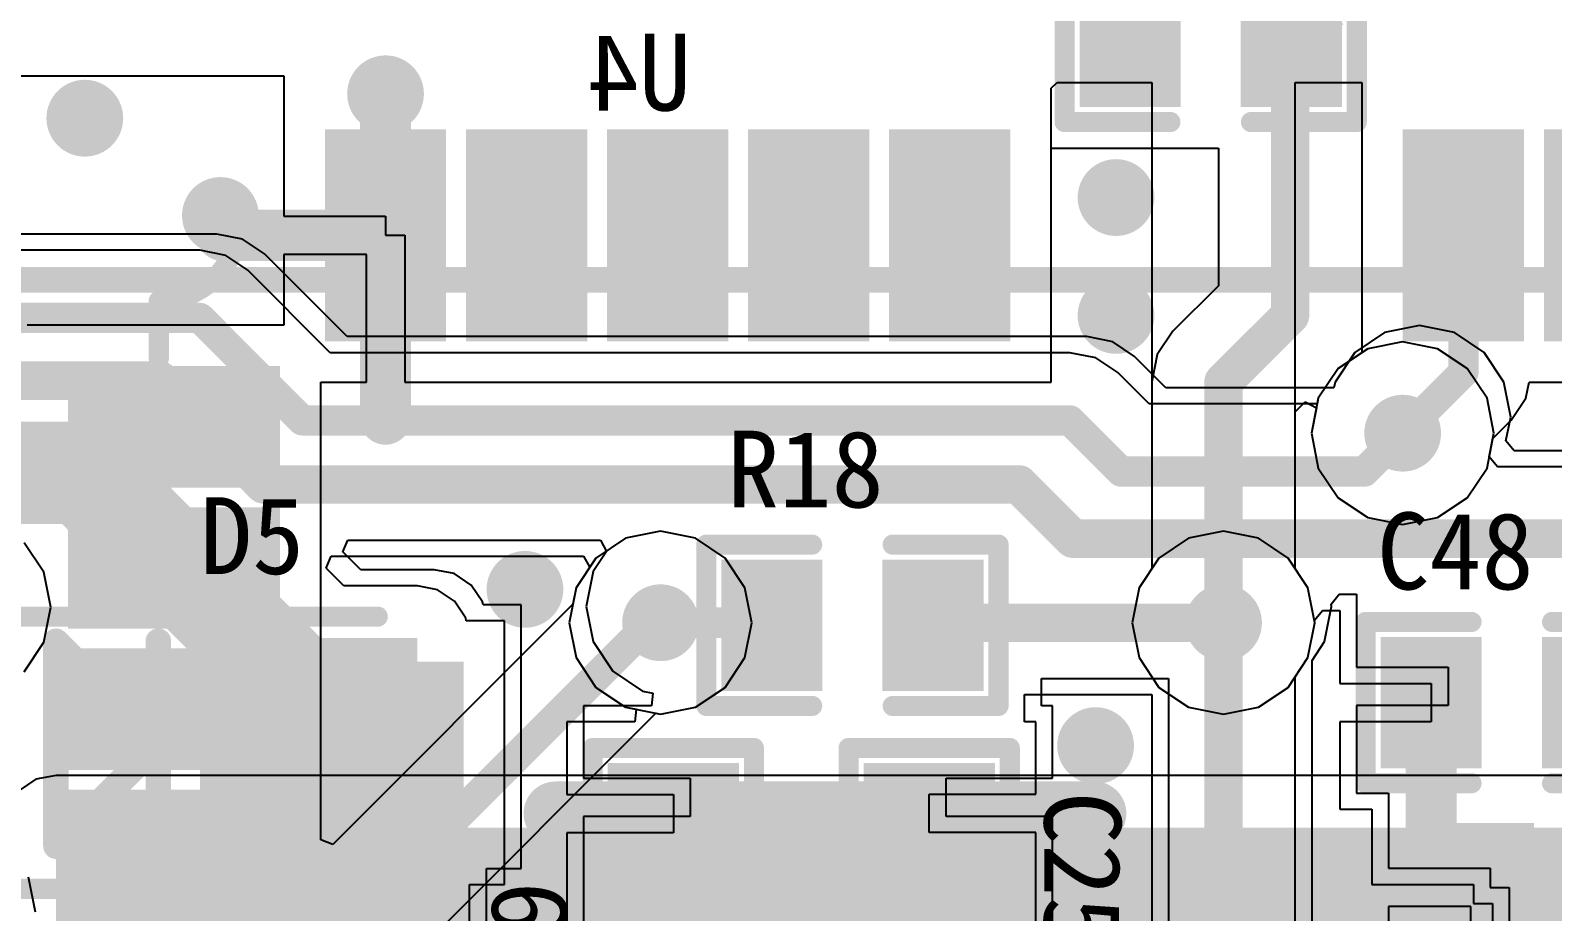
# Model space of a CAD drawing. Header units: millimetres. Extents: x 192 to 285.3, y 128.7 to 184.7.
# Drawn here: x 230.3 to 245.41, y 152.85 to 161.58 of the extents above; entities that cross this region are included whole.
import ezdxf

# ---------------------------------------------------------------- set-up
doc = ezdxf.new("R2010")
doc.units = ezdxf.units.MM
for name, color, linetype in [('BottomLayer', 5, 'Continuous'), ('BottomOverlay', 54, 'Continuous'), ('BottomPaste', 16, 'Continuous'), ('BottomSolder', 6, 'Continuous'), ('ConnectLayer', 7, 'Continuous'), ('MidLayer1', 16, 'Continuous'), ('MidLayer2', 76, 'Continuous'), ('MultiLayer', 9, 'Continuous'), ('TopLayer', 1, 'Continuous'), ('TopOverlay', 2, 'Continuous'), ('TopPaste', 8, 'Continuous'), ('TopSolder', 216, 'Continuous'), ('ViaHoleLayer', 16, 'Continuous')]:
    doc.layers.add(name, color=color, linetype=linetype)

# ---------------------------------------------------------------- blocks, each defined once
blk = doc.blocks.new('DO_214AC_17')
at = {"layer": 'TopLayer'}
for points in [[(-1.137, -0.794), (1.163, -0.794), (-1.137, 0.806), (1.163, 0.806)], [(3.263, -0.794), (5.563, -0.794), (3.263, 0.806), (5.563, 0.806)]]:
    blk.add_solid(points, dxfattribs=at)
at = {"layer": 'TopOverlay'}
for points, const_width in [([(-0.387, 1.356), (4.813, 1.356)], 0.2), ([(1.619, -0.921), (1.619, 1.111)], 0.254), ([(1.619, 1.111), (2.635, 0.095)], 0.254), ([(2.635, 0.603), (2.635, 1.111)], 0.254), ([(2.635, -0.921), (2.635, 0.603)], 0.254), ([(1.619, -0.921), (2.635, 0.095)], 0.254), ([(-0.387, -1.344), (4.813, -1.344)], 0.2)]:
    blk.add_lwpolyline(points, dxfattribs=dict(at, const_width=const_width))
for points, const_width in [([(-0.437, 1.356, 1), (-0.337, 1.356, 1)], 0.1), ([(4.763, 1.356, 1), (4.863, 1.356, 1)], 0.1), ([(1.556, 1.111, 1), (1.683, 1.111, 1)], 0.127), ([(1.556, 1.111, 1), (1.683, 1.111, 1)], 0.127), ([(2.572, 1.111, 1), (2.699, 1.111, 1)], 0.127), ([(2.572, 0.603, 1), (2.699, 0.603, 1)], 0.127), ([(2.572, 0.603, 1), (2.699, 0.603, 1)], 0.127), ([(2.572, 0.095, 1), (2.699, 0.095, 1)], 0.127), ([(2.572, 0.095, 1), (2.699, 0.095, 1)], 0.127), ([(1.556, -0.921, 1), (1.683, -0.921, 1)], 0.127), ([(1.556, -0.921, 1), (1.683, -0.921, 1)], 0.127), ([(2.572, -0.921, 1), (2.699, -0.921, 1)], 0.127), ([(-0.437, -1.344, 1), (-0.337, -1.344, 1)], 0.1), ([(4.763, -1.344, 1), (4.863, -1.344, 1)], 0.1)]:
    blk.add_lwpolyline(points, format="xyb", close=True, dxfattribs=dict(at, const_width=const_width))
at = {"layer": 'TopPaste'}
for points in [[(-1.137, -0.794), (1.163, -0.794), (-1.137, 0.806), (1.163, 0.806)], [(3.263, -0.794), (5.563, -0.794), (3.263, 0.806), (5.563, 0.806)]]:
    blk.add_solid(points, dxfattribs=at)
at = {"layer": 'TopSolder'}
for points in [[(-1.238, -0.895), (1.265, -0.895), (-1.238, 0.908), (1.265, 0.908)], [(3.162, -0.895), (5.665, -0.895), (3.162, 0.908), (5.665, 0.908)]]:
    blk.add_solid(points, dxfattribs=at)
blk = doc.blocks.new('0603_32')
at = {"layer": 'TopLayer'}
for points in [[(-1.2, -0.55), (-0.4, -0.55), (-1.2, 0.55), (-0.4, 0.55)], [(0.4, -0.55), (1.2, -0.55), (0.4, 0.55), (1.2, 0.55)]]:
    blk.add_solid(points, dxfattribs=at)
at = {"layer": 'TopOverlay', "const_width": 0.2}
for points in [[(-0.4, 0.8), (-1.45, 0.8)], [(-1.45, 0.8), (-1.45, -0.8)], [(1.45, 0.8), (0.4, 0.8)], [(1.45, 0.8), (1.45, -0.8)], [(-0.4, -0.8), (-1.45, -0.8)], [(1.45, -0.8), (0.4, -0.8)]]:
    blk.add_lwpolyline(points, dxfattribs=at)
at = {"layer": 'TopOverlay', "const_width": 0.1}
for points in [[(-1.5, 0.8, 1), (-1.4, 0.8, 1)], [(-1.5, 0.8, 1), (-1.4, 0.8, 1)], [(-0.45, 0.8, 1), (-0.35, 0.8, 1)], [(0.35, 0.8, 1), (0.45, 0.8, 1)], [(1.4, 0.8, 1), (1.5, 0.8, 1)], [(1.4, 0.8, 1), (1.5, 0.8, 1)], [(-1.5, -0.8, 1), (-1.4, -0.8, 1)], [(-1.5, -0.8, 1), (-1.4, -0.8, 1)], [(-0.45, -0.8, 1), (-0.35, -0.8, 1)], [(0.35, -0.8, 1), (0.45, -0.8, 1)], [(1.4, -0.8, 1), (1.5, -0.8, 1)], [(1.4, -0.8, 1), (1.5, -0.8, 1)]]:
    blk.add_lwpolyline(points, format="xyb", close=True, dxfattribs=at)
at = {"layer": 'TopPaste'}
for points in [[(-1.2, -0.55), (-0.4, -0.55), (-1.2, 0.55), (-0.4, 0.55)], [(0.4, -0.55), (1.2, -0.55), (0.4, 0.55), (1.2, 0.55)]]:
    blk.add_solid(points, dxfattribs=at)
at = {"layer": 'TopSolder'}
for points in [[(-1.302, -0.652), (-0.298, -0.652), (-1.302, 0.652), (-0.298, 0.652)], [(0.298, -0.652), (1.302, -0.652), (0.298, 0.652), (1.302, 0.652)]]:
    blk.add_solid(points, dxfattribs=at)
blk = doc.blocks.new('0603_52')
at = {"layer": 'TopLayer'}
for points in [[(-1.2, -0.55), (-0.4, -0.55), (-1.2, 0.55), (-0.4, 0.55)], [(0.4, -0.55), (1.2, -0.55), (0.4, 0.55), (1.2, 0.55)]]:
    blk.add_solid(points, dxfattribs=at)
at = {"layer": 'TopOverlay', "const_width": 0.2}
for points in [[(-1.45, 0.8), (-1.45, -0.8)], [(-0.4, 0.8), (-1.45, 0.8)], [(1.45, 0.8), (0.4, 0.8)], [(1.45, 0.8), (1.45, -0.8)], [(-0.4, -0.8), (-1.45, -0.8)], [(1.45, -0.8), (0.4, -0.8)]]:
    blk.add_lwpolyline(points, dxfattribs=at)
at = {"layer": 'TopOverlay', "const_width": 0.1}
for points in [[(-1.5, 0.8, 1), (-1.4, 0.8, 1)], [(-1.5, 0.8, 1), (-1.4, 0.8, 1)], [(-0.45, 0.8, 1), (-0.35, 0.8, 1)], [(0.35, 0.8, 1), (0.45, 0.8, 1)], [(1.4, 0.8, 1), (1.5, 0.8, 1)], [(1.4, 0.8, 1), (1.5, 0.8, 1)], [(-1.5, -0.8, 1), (-1.4, -0.8, 1)], [(-1.5, -0.8, 1), (-1.4, -0.8, 1)], [(-0.45, -0.8, 1), (-0.35, -0.8, 1)], [(0.35, -0.8, 1), (0.45, -0.8, 1)], [(1.4, -0.8, 1), (1.5, -0.8, 1)], [(1.4, -0.8, 1), (1.5, -0.8, 1)]]:
    blk.add_lwpolyline(points, format="xyb", close=True, dxfattribs=at)
at = {"layer": 'TopPaste'}
for points in [[(-1.2, -0.55), (-0.4, -0.55), (-1.2, 0.55), (-0.4, 0.55)], [(0.4, -0.55), (1.2, -0.55), (0.4, 0.55), (1.2, 0.55)]]:
    blk.add_solid(points, dxfattribs=at)
at = {"layer": 'TopSolder'}
for points in [[(-1.302, -0.652), (-0.298, -0.652), (-1.302, 0.652), (-0.298, 0.652)], [(0.298, -0.652), (1.302, -0.652), (0.298, 0.652), (1.302, 0.652)]]:
    blk.add_solid(points, dxfattribs=at)
blk = doc.blocks.new('SOT23_3_54')
at = {"layer": 'TopLayer'}
for points in [[(-0.5, 0.351), (0.5, 0.351), (-0.5, 1.748), (0.5, 1.748)], [(-1.45, -1.748), (-0.45, -1.748), (-1.45, -0.351), (-0.45, -0.351)], [(0.45, -1.748), (1.45, -1.748), (0.45, -0.351), (1.45, -0.351)]]:
    blk.add_solid(points, dxfattribs=at)
at = {"layer": 'TopOverlay', "const_width": 0.2}
for points in [[(-0.8, 1.5), (-1.5, 1.5)], [(-1.5, 1.5), (-1.5, -0.15)], [(1.5, 1.5), (0.8, 1.5)], [(1.5, 1.5), (1.5, -0.15)], [(0.23, -1.5), (-0.23, -1.5)]]:
    blk.add_lwpolyline(points, dxfattribs=at)
at = {"layer": 'TopOverlay', "const_width": 0.1}
for points in [[(-1.55, 1.5, 1), (-1.45, 1.5, 1)], [(-1.55, 1.5, 1), (-1.45, 1.5, 1)], [(-0.85, 1.5, 1), (-0.75, 1.5, 1)], [(0.75, 1.5, 1), (0.85, 1.5, 1)], [(1.45, 1.5, 1), (1.55, 1.5, 1)], [(1.45, 1.5, 1), (1.55, 1.5, 1)], [(-1.55, -0.15, 1), (-1.45, -0.15, 1)], [(1.45, -0.15, 1), (1.55, -0.15, 1)], [(-0.28, -1.5, 1), (-0.18, -1.5, 1)], [(0.18, -1.5, 1), (0.28, -1.5, 1)]]:
    blk.add_lwpolyline(points, format="xyb", close=True, dxfattribs=at)
at = {"layer": 'TopPaste'}
for points in [[(-0.5, 0.351), (0.5, 0.351), (-0.5, 1.748), (0.5, 1.748)], [(-1.45, -1.748), (-0.45, -1.748), (-1.45, -0.351), (-0.45, -0.351)], [(0.45, -1.748), (1.45, -1.748), (0.45, -0.351), (1.45, -0.351)]]:
    blk.add_solid(points, dxfattribs=at)
at = {"layer": 'TopSolder'}
for points in [[(-0.602, 0.25), (0.602, 0.25), (-0.602, 1.85), (0.602, 1.85)], [(-1.552, -1.85), (-0.348, -1.85), (-1.552, -0.25), (-0.348, -0.25)], [(0.348, -1.85), (1.552, -1.85), (0.348, -0.25), (1.552, -0.25)]]:
    blk.add_solid(points, dxfattribs=at)
blk = doc.blocks.new('G510_Q50_20_B_69')
at = {"layer": 'BottomLayer'}
for points in [[(-9, 2.35), (-10.9, 2.35), (-9, 1.35), (-10.9, 1.35)], [(-9, -2.75), (-10.9, -2.75), (-9, -3.75), (-10.9, -3.75)], [(-9, -4.15), (-10.9, -4.15), (-9, -5.15), (-10.9, -5.15)], [(-9, -5.55), (-10.9, -5.55), (-9, -6.55), (-10.9, -6.55)], [(-9, -6.95), (-10.9, -6.95), (-9, -7.95), (-10.9, -7.95)], [(-9, -8.35), (-10.9, -8.35), (-9, -9.35), (-10.9, -9.35)], [(-7.55, -11.9), (-7.55, -10), (-8.55, -11.9), (-8.55, -10)], [(-6.15, -11.9), (-6.15, -10), (-7.15, -11.9), (-7.15, -10)], [(-4.75, -11.9), (-4.75, -10), (-5.75, -11.9), (-5.75, -10)], [(-3.35, -11.9), (-3.35, -10), (-4.35, -11.9), (-4.35, -10)]]:
    blk.add_solid(points, dxfattribs=at)
at = {"layer": 'BottomOverlay', "const_width": 0.2}
for points in [[(-10.1, -10.287), (-10.1, -9.576)], [(-8.728, -11.1), (-9.287, -11.1)]]:
    blk.add_lwpolyline(points, dxfattribs=at)
at = {"layer": 'BottomOverlay', "const_width": 0.1}
for points in [[(-10.15, -9.576, 1), (-10.05, -9.576, 1)], [(-10.15, -10.287, 1), (-10.05, -10.287, 1)], [(-10.15, -10.3, 1), (-10.05, -10.3, 1)], [(-9.35, -11.1, 1), (-9.25, -11.1, 1)], [(-9.337, -11.1, 1), (-9.237, -11.1, 1)], [(-8.778, -11.1, 1), (-8.678, -11.1, 1)]]:
    blk.add_lwpolyline(points, format="xyb", close=True, dxfattribs=at)
at = {"layer": 'BottomOverlay', "const_width": 0.2}
blk.add_lwpolyline([(-10.1, -10.3, -0.414214), (-9.3, -11.1)], format="xyb", dxfattribs=at)
at = {"layer": 'BottomPaste'}
for points in [[(-9, 2.35), (-10.9, 2.35), (-9, 1.35), (-10.9, 1.35)], [(-9, -2.75), (-10.9, -2.75), (-9, -3.75), (-10.9, -3.75)], [(-9, -4.15), (-10.9, -4.15), (-9, -5.15), (-10.9, -5.15)], [(-9, -5.55), (-10.9, -5.55), (-9, -6.55), (-10.9, -6.55)], [(-9, -6.95), (-10.9, -6.95), (-9, -7.95), (-10.9, -7.95)], [(-9, -8.35), (-10.9, -8.35), (-9, -9.35), (-10.9, -9.35)], [(-7.55, -11.9), (-7.55, -10), (-8.55, -11.9), (-8.55, -10)], [(-6.15, -11.9), (-6.15, -10), (-7.15, -11.9), (-7.15, -10)], [(-4.75, -11.9), (-4.75, -10), (-5.75, -11.9), (-5.75, -10)], [(-3.35, -11.9), (-3.35, -10), (-4.35, -11.9), (-4.35, -10)]]:
    blk.add_solid(points, dxfattribs=at)
at = {"layer": 'BottomSolder'}
for points in [[(-8.898, 3.852), (-11.002, 3.852), (-8.898, 2.648), (-11.002, 2.648)], [(-8.898, 2.452), (-11.002, 2.452), (-8.898, 1.248), (-11.002, 1.248)], [(-8.898, -2.648), (-11.002, -2.648), (-8.898, -3.852), (-11.002, -3.852)], [(-8.898, -4.048), (-11.002, -4.048), (-8.898, -5.252), (-11.002, -5.252)], [(-8.898, -5.448), (-11.002, -5.448), (-8.898, -6.652), (-11.002, -6.652)], [(-8.898, -6.848), (-11.002, -6.848), (-8.898, -8.052), (-11.002, -8.052)], [(-8.898, -8.248), (-11.002, -8.248), (-8.898, -9.452), (-11.002, -9.452)], [(-7.448, -12.002), (-7.448, -9.898), (-8.652, -12.002), (-8.652, -9.898)], [(-6.048, -12.002), (-6.048, -9.898), (-7.252, -12.002), (-7.252, -9.898)], [(-4.648, -12.002), (-4.648, -9.898), (-5.852, -12.002), (-5.852, -9.898)], [(-3.248, -12.002), (-3.248, -9.898), (-4.452, -12.002), (-4.452, -9.898)]]:
    blk.add_solid(points, dxfattribs=at)
blk = doc.blocks.new('0603_80')
at = {"layer": 'TopLayer'}
for points in [[(-1.2, -0.55), (-0.4, -0.55), (-1.2, 0.55), (-0.4, 0.55)], [(0.4, -0.55), (1.2, -0.55), (0.4, 0.55), (1.2, 0.55)]]:
    blk.add_solid(points, dxfattribs=at)
at = {"layer": 'TopOverlay', "const_width": 0.2}
for points in [[(-1.45, 0.8), (-0.4, 0.8)], [(-1.45, 0.8), (-1.45, -0.8)], [(0.4, 0.8), (1.45, 0.8)], [(1.45, 0.8), (1.45, -0.8)], [(-1.45, -0.8), (-0.4, -0.8)], [(0.4, -0.8), (1.45, -0.8)]]:
    blk.add_lwpolyline(points, dxfattribs=at)
at = {"layer": 'TopOverlay', "const_width": 0.1}
for points in [[(-1.5, 0.8, 1), (-1.4, 0.8, 1)], [(-1.5, 0.8, 1), (-1.4, 0.8, 1)], [(-0.45, 0.8, 1), (-0.35, 0.8, 1)], [(0.35, 0.8, 1), (0.45, 0.8, 1)], [(1.4, 0.8, 1), (1.5, 0.8, 1)], [(1.4, 0.8, 1), (1.5, 0.8, 1)], [(-1.5, -0.8, 1), (-1.4, -0.8, 1)], [(-1.5, -0.8, 1), (-1.4, -0.8, 1)], [(-0.45, -0.8, 1), (-0.35, -0.8, 1)], [(0.35, -0.8, 1), (0.45, -0.8, 1)], [(1.4, -0.8, 1), (1.5, -0.8, 1)], [(1.4, -0.8, 1), (1.5, -0.8, 1)]]:
    blk.add_lwpolyline(points, format="xyb", close=True, dxfattribs=at)
at = {"layer": 'TopPaste'}
for points in [[(-1.2, -0.55), (-0.4, -0.55), (-1.2, 0.55), (-0.4, 0.55)], [(0.4, -0.55), (1.2, -0.55), (0.4, 0.55), (1.2, 0.55)]]:
    blk.add_solid(points, dxfattribs=at)
at = {"layer": 'TopSolder'}
for points in [[(-1.302, -0.652), (-0.298, -0.652), (-1.302, 0.652), (-0.298, 0.652)], [(0.298, -0.652), (1.302, -0.652), (0.298, 0.652), (1.302, 0.652)]]:
    blk.add_solid(points, dxfattribs=at)
blk = doc.blocks.new('0603_131')
at = {"layer": 'TopLayer'}
for points in [[(-1.2, -0.55), (-0.4, -0.55), (-1.2, 0.55), (-0.4, 0.55)], [(0.4, -0.55), (1.2, -0.55), (0.4, 0.55), (1.2, 0.55)]]:
    blk.add_solid(points, dxfattribs=at)
at = {"layer": 'TopOverlay', "const_width": 0.2}
for points in [[(-1.45, -0.8), (-1.45, 0.8)], [(-0.4, 0.8), (-1.45, 0.8)], [(1.45, 0.8), (0.4, 0.8)], [(1.45, -0.8), (1.45, 0.8)], [(-0.4, -0.8), (-1.45, -0.8)], [(1.45, -0.8), (0.4, -0.8)]]:
    blk.add_lwpolyline(points, dxfattribs=at)
at = {"layer": 'TopOverlay', "const_width": 0.1}
for points in [[(-1.5, 0.8, 1), (-1.4, 0.8, 1)], [(-1.5, 0.8, 1), (-1.4, 0.8, 1)], [(-0.45, 0.8, 1), (-0.35, 0.8, 1)], [(0.35, 0.8, 1), (0.45, 0.8, 1)], [(1.4, 0.8, 1), (1.5, 0.8, 1)], [(1.4, 0.8, 1), (1.5, 0.8, 1)], [(-1.5, -0.8, 1), (-1.4, -0.8, 1)], [(-1.5, -0.8, 1), (-1.4, -0.8, 1)], [(-0.45, -0.8, 1), (-0.35, -0.8, 1)], [(0.35, -0.8, 1), (0.45, -0.8, 1)], [(1.4, -0.8, 1), (1.5, -0.8, 1)], [(1.4, -0.8, 1), (1.5, -0.8, 1)]]:
    blk.add_lwpolyline(points, format="xyb", close=True, dxfattribs=at)
at = {"layer": 'TopPaste'}
for points in [[(-1.2, -0.55), (-0.4, -0.55), (-1.2, 0.55), (-0.4, 0.55)], [(0.4, -0.55), (1.2, -0.55), (0.4, 0.55), (1.2, 0.55)]]:
    blk.add_solid(points, dxfattribs=at)
at = {"layer": 'TopSolder'}
for points in [[(-1.302, -0.652), (-0.298, -0.652), (-1.302, 0.652), (-0.298, 0.652)], [(0.298, -0.652), (1.302, -0.652), (0.298, 0.652), (1.302, 0.652)]]:
    blk.add_solid(points, dxfattribs=at)
blk = doc.blocks.new('0603_B_141')
at = {"layer": 'BottomLayer'}
for points in [[(-1.2, -0.55), (-0.4, -0.55), (-1.2, 0.55), (-0.4, 0.55)], [(0.4, -0.55), (1.2, -0.55), (0.4, 0.55), (1.2, 0.55)]]:
    blk.add_solid(points, dxfattribs=at)
at = {"layer": 'BottomOverlay', "const_width": 0.2}
for points in [[(-0.4, 0.8), (-1.45, 0.8)], [(-1.45, 0.8), (-1.45, -0.8)], [(1.45, 0.8), (0.4, 0.8)], [(1.45, 0.8), (1.45, -0.8)], [(-0.4, -0.8), (-1.45, -0.8)], [(1.45, -0.8), (0.4, -0.8)]]:
    blk.add_lwpolyline(points, dxfattribs=at)
at = {"layer": 'BottomOverlay', "const_width": 0.1}
for points in [[(-1.5, 0.8, 1), (-1.4, 0.8, 1)], [(-1.5, 0.8, 1), (-1.4, 0.8, 1)], [(-0.45, 0.8, 1), (-0.35, 0.8, 1)], [(0.35, 0.8, 1), (0.45, 0.8, 1)], [(1.4, 0.8, 1), (1.5, 0.8, 1)], [(1.4, 0.8, 1), (1.5, 0.8, 1)], [(-1.5, -0.8, 1), (-1.4, -0.8, 1)], [(-1.5, -0.8, 1), (-1.4, -0.8, 1)], [(-0.45, -0.8, 1), (-0.35, -0.8, 1)], [(0.35, -0.8, 1), (0.45, -0.8, 1)], [(1.4, -0.8, 1), (1.5, -0.8, 1)], [(1.4, -0.8, 1), (1.5, -0.8, 1)]]:
    blk.add_lwpolyline(points, format="xyb", close=True, dxfattribs=at)
at = {"layer": 'BottomPaste'}
for points in [[(-1.2, -0.55), (-0.4, -0.55), (-1.2, 0.55), (-0.4, 0.55)], [(0.4, -0.55), (1.2, -0.55), (0.4, 0.55), (1.2, 0.55)]]:
    blk.add_solid(points, dxfattribs=at)
at = {"layer": 'BottomSolder'}
for points in [[(-1.302, -0.652), (-0.298, -0.652), (-1.302, 0.652), (-0.298, 0.652)], [(0.298, -0.652), (1.302, -0.652), (0.298, 0.652), (1.302, 0.652)]]:
    blk.add_solid(points, dxfattribs=at)
blk = doc.blocks.new('GPS_ANT_25_25_166')
at = {"layer": 'TopOverlay', "const_width": 0.254}
blk.add_lwpolyline([(12.5, -15.5), (12.5, 9.5)], dxfattribs=at)

msp = doc.modelspace()

# ---------------------------------------------------------------- linework, layer by layer
at = {"layer": 'BottomLayer'}
for p, q in [((226.139, 161.134), (232.815, 161.134)), ((232.815, 161.134), (232.815, 161.011)), ((232.815, 161.011), (232.815, 161.011)), ((232.815, 161.011), (232.815, 159.743)), ((240.431, 158.095), (240.431, 160.418)), ((240.431, 160.418), (242.09, 160.418)), ((242.09, 160.418), (242.09, 159.053)), ((232.815, 159.743), (233.824, 159.743)), ((233.824, 159.743), (233.824, 159.553)), ((233.824, 159.553), (234.014, 159.553)), ((234.014, 159.553), (234.014, 158.095)), ((233.633, 159.362), (232.815, 159.362)), ((232.815, 159.362), (232.815, 158.661)), ((233.633, 158.095), (233.633, 159.362)), ((242.09, 159.053), (241.638, 158.602)), ((232.815, 158.661), (230.265, 158.661)), ((241.638, 158.602), (241.483, 158.371)), ((241.483, 158.371), (241.429, 158.098)), ((233.181, 156.645), (233.181, 158.095)), ((233.181, 158.095), (233.633, 158.095)), ((234.014, 158.095), (240.431, 158.095)), ((241.429, 158.098), (241.429, 156.245)), ((245.143, 157.937), (245.175, 158.095)), ((245.175, 158.095), (251.333, 158.095)), ((242.854, 157.803), (242.951, 157.9)), ((242.951, 157.9), (243.063, 157.84)), ((244.998, 157.72), (245.143, 157.937)), ((242.854, 156.245), (242.854, 157.803)), ((243.063, 157.84), (243.013, 157.59)), ((243.013, 157.59), (243.082, 157.243)), ((244.815, 157.537), (244.998, 157.72)), ((244.757, 157.243), (244.815, 157.537)), ((243.082, 157.243), (243.278, 156.949)), ((244.56, 156.949), (244.757, 157.243)), ((243.278, 156.949), (243.573, 156.753)), ((244.266, 156.753), (244.56, 156.949)), ((243.573, 156.753), (243.919, 156.684)), ((243.919, 156.684), (244.266, 156.753)), ((233.181, 155.245), (233.181, 156.645)), ((236.207, 156.548), (235.912, 156.351)), ((236.553, 156.617), (236.207, 156.548)), ((236.9, 156.548), (236.553, 156.617)), ((237.194, 156.351), (236.9, 156.548)), ((235.912, 156.351), (235.716, 156.057)), ((237.391, 156.057), (237.194, 156.351)), ((241.429, 156.245), (241.304, 156.057)), ((242.979, 156.057), (242.854, 156.245)), ((235.716, 156.057), (235.684, 155.894)), ((237.46, 155.71), (237.391, 156.057)), ((241.304, 156.057), (241.235, 155.71)), ((243.048, 155.71), (242.979, 156.057)), ((235.684, 155.894), (233.299, 153.51)), ((237.391, 155.364), (237.46, 155.71)), ((241.235, 155.71), (241.304, 155.364)), ((242.979, 155.364), (243.048, 155.71)), ((237.194, 155.069), (237.391, 155.364)), ((241.304, 155.364), (241.5, 155.069)), ((242.782, 155.069), (242.979, 155.364)), ((233.181, 153.845), (233.181, 155.245)), ((236.9, 154.873), (237.194, 155.069)), ((241.5, 155.069), (241.795, 154.873)), ((242.488, 154.873), (242.782, 155.069)), ((236.553, 154.804), (236.9, 154.873)), ((241.795, 154.873), (242.141, 154.804)), ((242.141, 154.804), (242.488, 154.873)), ((233.271, 151.577), (236.507, 154.813)), ((236.507, 154.813), (236.553, 154.804)), ((233.181, 153.558), (233.181, 153.845)), ((233.299, 153.51), (233.181, 153.558))]:
    msp.add_line(p, q, dxfattribs=at)
for points, const_width in [([(242.802, 161.387), (243.195, 161.781)], 0.381), ([(242.802, 158.758), (242.802, 161.387)], 0.381), ([(233.823, 159.553), (233.823, 160.956)], 0.508), ([(232.203, 159.553), (233.823, 159.553)], 0.508), ([(233.823, 157.73), (233.823, 159.553)], 0.508), ([(244.523, 158.194), (244.523, 159.553)], 0.3), ([(242.141, 158.098), (242.802, 158.758)], 0.381), ([(243.919, 157.59), (244.523, 158.194)], 0.3), ([(242.141, 155.812), (242.141, 158.098)], 0.381), ([(232.794, 152.053), (236.452, 155.71)], 0.305), ([(236.452, 155.71), (236.553, 155.71)], 0.305)]:
    msp.add_lwpolyline(points, dxfattribs=dict(at, const_width=const_width))
for points, const_width in [([(242.707, 161.387, 1), (242.897, 161.387, 1)], 0.191), ([(242.707, 161.387, 1), (242.897, 161.387, 1)], 0.191), ([(233.633, 160.956, 1), (234.014, 160.956, 1)], 0.381), ([(233.696, 160.956, 1), (233.95, 160.956, 1)], 0.254), ([(230.648, 160.714, 1), (231.029, 160.714, 1)], 0.381), ([(240.884, 159.927, 1), (241.265, 159.927, 1)], 0.381), ([(231.994, 159.749, 1), (232.375, 159.749, 1)], 0.381), ([(232.076, 159.553, 1), (232.33, 159.553, 1)], 0.254), ([(233.696, 159.553, 1), (233.95, 159.553, 1)], 0.254), ([(233.696, 159.553, 1), (233.95, 159.553, 1)], 0.254), ([(233.696, 159.553, 1), (233.95, 159.553, 1)], 0.254), ([(244.448, 159.553, 1), (244.598, 159.553, 1)], 0.15), ([(240.884, 158.758, 1), (241.265, 158.758, 1)], 0.381), ([(242.707, 158.758, 1), (242.897, 158.758, 1)], 0.191), ([(242.707, 158.758, 1), (242.897, 158.758, 1)], 0.191), ([(244.448, 158.194, 1), (244.598, 158.194, 1)], 0.15), ([(244.448, 158.194, 1), (244.598, 158.194, 1)], 0.15), ([(242.046, 158.098, 1), (242.237, 158.098, 1)], 0.191), ([(242.046, 158.098, 1), (242.237, 158.098, 1)], 0.191), ([(233.696, 157.73, 1), (233.95, 157.73, 1)], 0.254), ([(243.729, 157.59, 1), (244.11, 157.59, 1)], 0.381), ([(243.844, 157.59, 1), (243.994, 157.59, 1)], 0.15), ([(235.017, 156.041, 1), (235.398, 156.041, 1)], 0.381), ([(236.363, 155.71, 1), (236.744, 155.71, 1)], 0.381), ([(241.951, 155.71, 1), (242.332, 155.71, 1)], 0.381), ([(242.046, 155.812, 1), (242.237, 155.812, 1)], 0.191), ([(236.376, 155.71, 1), (236.528, 155.71, 1)], 0.152), ([(236.376, 155.71, 1), (236.528, 155.71, 1)], 0.152), ([(236.477, 155.71, 1), (236.63, 155.71, 1)], 0.152), ([(240.681, 154.491, 1), (241.062, 154.491, 1)], 0.381)]:
    msp.add_lwpolyline(points, format="xyb", close=True, dxfattribs=dict(at, const_width=const_width))
at = {"layer": 'ConnectLayer'}
for p, q in [((228.502, 161.134), (232.815, 161.134)), ((232.815, 161.134), (232.815, 161.011)), ((240.431, 161.011), (240.489, 161.069)), ((240.489, 161.069), (241.429, 161.069)), ((241.429, 161.069), (241.429, 156.245)), ((242.854, 156.245), (242.854, 161.069)), ((242.854, 161.069), (243.515, 161.069)), ((243.515, 161.069), (243.515, 161.011)), ((232.815, 161.011), (232.815, 161.011)), ((232.815, 161.011), (232.815, 159.743)), ((240.431, 158.095), (240.431, 161.011)), ((240.431, 161.011), (240.431, 161.011)), ((240.431, 161.011), (240.431, 161.011)), ((243.515, 161.011), (243.515, 161.011)), ((243.515, 161.011), (243.515, 158.389)), ((232.815, 159.743), (233.824, 159.743)), ((233.824, 159.743), (233.824, 159.553)), ((232.148, 159.564), (226.482, 159.564)), ((232.405, 159.513), (232.148, 159.564)), ((233.824, 159.553), (234.014, 159.553)), ((234.014, 159.553), (234.014, 158.095)), ((232.622, 159.368), (232.405, 159.513)), ((233.442, 158.548), (232.622, 159.368)), ((233.633, 159.362), (232.815, 159.362)), ((232.815, 159.362), (232.815, 158.661)), ((233.633, 158.095), (233.633, 159.362)), ((232.815, 158.661), (230.265, 158.661)), ((244.086, 158.657), (243.739, 158.588)), ((244.433, 158.588), (244.086, 158.657)), ((240.784, 158.548), (233.442, 158.548)), ((241.041, 158.497), (240.784, 158.548)), ((241.258, 158.352), (241.041, 158.497)), ((243.739, 158.588), (243.445, 158.391)), ((243.919, 158.496), (243.573, 158.427)), ((244.266, 158.427), (243.919, 158.496)), ((244.727, 158.391), (244.433, 158.588)), ((241.57, 158.04), (241.258, 158.352)), ((243.445, 158.391), (243.249, 158.097)), ((243.573, 158.427), (243.278, 158.231)), ((243.515, 158.389), (243.278, 158.231)), ((244.56, 158.231), (244.266, 158.427)), ((244.923, 158.097), (244.727, 158.391)), ((243.278, 158.231), (243.082, 157.937)), ((243.278, 158.231), (243.082, 157.937)), ((244.757, 157.937), (244.56, 158.231)), ((233.181, 156.645), (233.181, 158.095)), ((233.181, 158.095), (233.633, 158.095)), ((234.014, 158.095), (240.431, 158.095)), ((243.237, 158.04), (241.57, 158.04)), ((243.249, 158.097), (243.237, 158.04)), ((244.992, 157.75), (244.923, 158.097)), ((245.143, 157.937), (245.175, 158.095)), ((245.175, 158.095), (251.333, 158.095)), ((243.082, 157.937), (243.013, 157.59)), ((243.082, 157.937), (243.013, 157.59)), ((244.826, 157.59), (244.757, 157.937)), ((244.998, 157.72), (245.143, 157.937)), ((244.945, 157.515), (244.992, 157.75)), ((243.013, 157.59), (243.082, 157.243)), ((243.013, 157.59), (243.082, 157.243)), ((244.757, 157.243), (244.826, 157.59)), ((244.815, 157.537), (244.998, 157.72)), ((244.757, 157.243), (244.815, 157.537)), ((245.026, 157.416), (244.945, 157.515)), ((246.652, 157.416), (245.026, 157.416)), ((243.082, 157.243), (243.278, 156.949)), ((243.082, 157.243), (243.278, 156.949)), ((244.56, 156.949), (244.757, 157.243)), ((244.56, 156.949), (244.757, 157.243)), ((243.278, 156.949), (243.573, 156.753)), ((243.278, 156.949), (243.573, 156.753)), ((244.266, 156.753), (244.56, 156.949)), ((244.266, 156.753), (244.56, 156.949)), ((243.573, 156.753), (243.919, 156.684)), ((243.573, 156.753), (243.919, 156.684)), ((243.919, 156.684), (244.266, 156.753)), ((243.919, 156.684), (244.266, 156.753)), ((233.181, 155.245), (233.181, 156.645)), ((233.401, 156.413), (233.449, 156.53)), ((233.449, 156.53), (235.957, 156.53)), ((236.207, 156.548), (235.912, 156.351)), ((236.207, 156.548), (235.912, 156.351)), ((235.957, 156.53), (236.017, 156.418)), ((236.553, 156.617), (236.207, 156.548)), ((236.553, 156.617), (236.207, 156.548)), ((236.9, 156.548), (236.553, 156.617)), ((236.9, 156.548), (236.553, 156.617)), ((237.194, 156.351), (236.9, 156.548)), ((237.194, 156.351), (236.9, 156.548)), ((241.795, 156.548), (241.5, 156.351)), ((242.141, 156.617), (241.795, 156.548)), ((242.488, 156.548), (242.141, 156.617)), ((242.782, 156.351), (242.488, 156.548)), ((230.431, 156.21), (230.235, 156.504)), ((233.577, 156.236), (233.401, 156.413)), ((236.017, 156.418), (235.883, 156.217)), ((234.307, 156.236), (233.577, 156.236)), ((234.505, 156.197), (234.307, 156.236)), ((235.912, 156.351), (235.716, 156.057)), ((235.912, 156.351), (235.716, 156.057)), ((237.391, 156.057), (237.194, 156.351)), ((237.391, 156.057), (237.194, 156.351)), ((241.5, 156.351), (241.304, 156.057)), ((241.429, 156.245), (241.304, 156.057)), ((242.979, 156.057), (242.782, 156.351)), ((242.979, 156.057), (242.854, 156.245)), ((230.5, 155.863), (230.431, 156.21)), ((234.673, 156.084), (234.505, 156.197)), ((234.785, 155.916), (234.673, 156.084)), ((235.883, 156.217), (235.814, 155.871)), ((235.716, 156.057), (235.647, 155.71)), ((235.716, 156.057), (235.684, 155.894)), ((237.46, 155.71), (237.391, 156.057)), ((237.46, 155.71), (237.391, 156.057)), ((241.304, 156.057), (241.235, 155.71)), ((241.304, 156.057), (241.235, 155.71)), ((243.048, 155.71), (242.979, 156.057)), ((243.048, 155.71), (242.979, 156.057)), ((243.21, 155.894), (243.29, 155.992)), ((243.29, 155.992), (243.462, 155.992)), ((243.462, 155.992), (243.462, 155.269)), ((230.431, 155.516), (230.5, 155.863)), ((235.684, 155.894), (233.299, 153.51)), ((234.791, 155.889), (234.785, 155.916)), ((235.171, 155.889), (234.791, 155.889)), ((235.171, 153.273), (235.171, 155.889)), ((235.814, 155.871), (235.883, 155.524)), ((243.145, 155.524), (243.214, 155.871)), ((243.214, 155.871), (243.21, 155.894)), ((235.647, 155.71), (235.716, 155.364)), ((237.391, 155.364), (237.46, 155.71)), ((237.391, 155.364), (237.46, 155.71)), ((241.235, 155.71), (241.304, 155.364)), ((241.235, 155.71), (241.304, 155.364)), ((242.979, 155.364), (243.048, 155.71)), ((242.979, 155.364), (243.048, 155.71)), ((230.235, 155.222), (230.431, 155.516)), ((235.883, 155.524), (236.079, 155.23)), ((243.02, 155.336), (243.145, 155.524)), ((235.716, 155.364), (235.912, 155.069)), ((237.194, 155.069), (237.391, 155.364)), ((237.194, 155.069), (237.391, 155.364)), ((241.304, 155.364), (241.5, 155.069)), ((241.304, 155.364), (241.5, 155.069)), ((242.782, 155.069), (242.979, 155.364)), ((242.782, 155.069), (242.979, 155.364)), ((243.02, 149.368), (243.02, 155.336)), ((233.181, 153.845), (233.181, 155.245)), ((236.079, 155.23), (236.373, 155.033)), ((243.462, 155.269), (244.37, 155.269)), ((244.37, 155.269), (244.37, 154.888)), ((235.912, 155.069), (236.207, 154.873)), ((236.373, 155.033), (236.477, 155.013)), ((236.9, 154.873), (237.194, 155.069)), ((236.9, 154.873), (237.194, 155.069)), ((240.333, 154.886), (240.333, 155.158)), ((240.333, 155.158), (241.596, 155.158)), ((241.5, 155.069), (241.795, 154.873)), ((241.5, 155.069), (241.795, 154.873)), ((241.596, 155.158), (241.596, 149.758)), ((242.488, 154.873), (242.782, 155.069)), ((242.488, 154.873), (242.782, 155.069)), ((236.464, 154.886), (235.789, 154.886)), ((235.789, 154.886), (235.789, 154.169)), ((236.207, 154.873), (236.553, 154.804)), ((236.477, 155.013), (236.464, 154.886)), ((236.553, 154.804), (236.9, 154.873)), ((236.553, 154.804), (236.9, 154.873)), ((240.445, 154.886), (240.333, 154.886)), ((240.445, 154.169), (240.445, 154.886)), ((241.795, 154.873), (242.141, 154.804)), ((241.795, 154.873), (242.141, 154.804)), ((242.141, 154.804), (242.488, 154.873)), ((242.141, 154.804), (242.488, 154.873)), ((244.37, 154.888), (243.462, 154.888)), ((243.462, 154.888), (243.462, 154.02)), ((233.271, 151.577), (236.507, 154.813)), ((236.507, 154.813), (236.553, 154.804)), ((230.354, 154.157), (230.186, 154.045)), ((230.553, 154.196), (230.354, 154.157)), ((248.999, 154.196), (230.553, 154.196)), ((235.789, 154.169), (236.847, 154.169)), ((236.847, 154.169), (236.847, 153.788)), ((239.387, 153.788), (239.387, 154.169)), ((239.387, 154.169), (240.445, 154.169)), ((243.462, 154.02), (243.779, 154.02)), ((243.779, 154.02), (243.779, 153.276)), ((233.181, 153.558), (233.181, 153.845)), ((236.847, 153.788), (235.789, 153.788)), ((235.789, 153.788), (235.789, 153.07)), ((240.445, 153.788), (239.387, 153.788)), ((240.445, 153.07), (240.445, 153.788)), ((233.299, 153.51), (233.181, 153.558)), ((234.825, 151.781), (234.825, 153.273)), ((234.825, 153.273), (235.171, 153.273)), ((243.779, 153.276), (244.787, 153.276)), ((244.787, 153.276), (244.787, 153.085)), ((235.789, 153.07), (235.789, 151.747)), ((240.445, 151.998), (240.445, 153.07)), ((244.787, 153.085), (244.977, 153.085)), ((244.977, 153.085), (244.977, 152.192)), ((244.596, 152.895), (243.779, 152.895)), ((243.779, 152.895), (243.779, 151.879)), ((244.596, 151.879), (244.596, 152.895))]:
    msp.add_line(p, q, dxfattribs=at)
at = {"layer": 'MidLayer1'}
for p, q in [((243.919, 158.496), (243.573, 158.427)), ((244.266, 158.427), (243.919, 158.496)), ((243.573, 158.427), (243.278, 158.231)), ((244.56, 158.231), (244.266, 158.427)), ((243.278, 158.231), (243.082, 157.937)), ((244.757, 157.937), (244.56, 158.231)), ((243.082, 157.937), (243.013, 157.59)), ((244.826, 157.59), (244.757, 157.937)), ((243.013, 157.59), (243.082, 157.243)), ((244.757, 157.243), (244.826, 157.59)), ((243.082, 157.243), (243.278, 156.949)), ((244.56, 156.949), (244.757, 157.243)), ((243.278, 156.949), (243.573, 156.753)), ((244.266, 156.753), (244.56, 156.949)), ((243.573, 156.753), (243.919, 156.684)), ((243.919, 156.684), (244.266, 156.753)), ((236.207, 156.548), (235.912, 156.351)), ((236.553, 156.617), (236.207, 156.548)), ((236.9, 156.548), (236.553, 156.617)), ((237.194, 156.351), (236.9, 156.548)), ((241.795, 156.548), (241.5, 156.351)), ((242.141, 156.617), (241.795, 156.548)), ((242.488, 156.548), (242.141, 156.617)), ((242.782, 156.351), (242.488, 156.548)), ((230.431, 156.21), (230.235, 156.504)), ((235.912, 156.351), (235.716, 156.057)), ((237.391, 156.057), (237.194, 156.351)), ((241.5, 156.351), (241.304, 156.057)), ((242.979, 156.057), (242.782, 156.351)), ((230.5, 155.863), (230.431, 156.21)), ((235.716, 156.057), (235.647, 155.71)), ((237.46, 155.71), (237.391, 156.057)), ((241.304, 156.057), (241.235, 155.71)), ((243.048, 155.71), (242.979, 156.057)), ((230.431, 155.516), (230.5, 155.863)), ((235.647, 155.71), (235.716, 155.364)), ((237.391, 155.364), (237.46, 155.71)), ((241.235, 155.71), (241.304, 155.364)), ((242.979, 155.364), (243.048, 155.71)), ((230.235, 155.222), (230.431, 155.516)), ((235.716, 155.364), (235.912, 155.069)), ((237.194, 155.069), (237.391, 155.364)), ((241.304, 155.364), (241.5, 155.069)), ((242.782, 155.069), (242.979, 155.364)), ((235.912, 155.069), (236.207, 154.873)), ((236.9, 154.873), (237.194, 155.069)), ((241.5, 155.069), (241.795, 154.873)), ((242.488, 154.873), (242.782, 155.069)), ((236.207, 154.873), (236.553, 154.804)), ((236.553, 154.804), (236.9, 154.873)), ((241.795, 154.873), (242.141, 154.804)), ((242.141, 154.804), (242.488, 154.873)), ((230.354, 154.157), (230.186, 154.045)), ((230.553, 154.196), (230.354, 154.157)), ((248.999, 154.196), (230.553, 154.196))]:
    msp.add_line(p, q, dxfattribs=at)
at = {"layer": 'MidLayer1', "const_width": 0.381}
for points in [[(233.633, 160.956, 1), (234.014, 160.956, 1)], [(230.648, 160.714, 1), (231.029, 160.714, 1)], [(240.884, 159.927, 1), (241.265, 159.927, 1)], [(231.994, 159.749, 1), (232.375, 159.749, 1)], [(240.884, 158.758, 1), (241.265, 158.758, 1)], [(243.729, 157.59, 1), (244.11, 157.59, 1)], [(235.017, 156.041, 1), (235.398, 156.041, 1)], [(236.363, 155.71, 1), (236.744, 155.71, 1)], [(241.951, 155.71, 1), (242.332, 155.71, 1)], [(240.681, 154.491, 1), (241.062, 154.491, 1)]]:
    msp.add_lwpolyline(points, format="xyb", close=True, dxfattribs=at)
at = {"layer": 'MidLayer1'}
for points in [[(230.553, 151.265), (232.743, 151.265), (230.553, 153.678), (232.743, 153.678)], [(230.915, 151.697), (247.958, 151.697), (230.915, 153.678), (247.958, 153.678)]]:
    msp.add_solid(points, dxfattribs=at)
at = {"layer": 'MidLayer2'}
for p, q in [((243.919, 158.496), (243.573, 158.427)), ((244.266, 158.427), (243.919, 158.496)), ((243.573, 158.427), (243.278, 158.231)), ((244.56, 158.231), (244.266, 158.427)), ((243.278, 158.231), (243.082, 157.937)), ((244.757, 157.937), (244.56, 158.231)), ((243.082, 157.937), (243.013, 157.59)), ((244.826, 157.59), (244.757, 157.937)), ((243.013, 157.59), (243.082, 157.243)), ((244.757, 157.243), (244.826, 157.59)), ((243.082, 157.243), (243.278, 156.949)), ((244.56, 156.949), (244.757, 157.243)), ((243.278, 156.949), (243.573, 156.753)), ((244.266, 156.753), (244.56, 156.949)), ((243.573, 156.753), (243.919, 156.684)), ((243.919, 156.684), (244.266, 156.753)), ((236.207, 156.548), (235.912, 156.351)), ((236.553, 156.617), (236.207, 156.548)), ((236.9, 156.548), (236.553, 156.617)), ((237.194, 156.351), (236.9, 156.548)), ((241.795, 156.548), (241.5, 156.351)), ((242.141, 156.617), (241.795, 156.548)), ((242.488, 156.548), (242.141, 156.617)), ((242.782, 156.351), (242.488, 156.548)), ((230.431, 156.21), (230.235, 156.504)), ((235.912, 156.351), (235.716, 156.057)), ((237.391, 156.057), (237.194, 156.351)), ((241.5, 156.351), (241.304, 156.057)), ((242.979, 156.057), (242.782, 156.351)), ((230.5, 155.863), (230.431, 156.21)), ((235.716, 156.057), (235.647, 155.71)), ((237.46, 155.71), (237.391, 156.057)), ((241.304, 156.057), (241.235, 155.71)), ((243.048, 155.71), (242.979, 156.057)), ((230.431, 155.516), (230.5, 155.863)), ((235.647, 155.71), (235.716, 155.364)), ((237.391, 155.364), (237.46, 155.71)), ((241.235, 155.71), (241.304, 155.364)), ((242.979, 155.364), (243.048, 155.71)), ((230.235, 155.222), (230.431, 155.516)), ((235.716, 155.364), (235.912, 155.069)), ((237.194, 155.069), (237.391, 155.364)), ((241.304, 155.364), (241.5, 155.069)), ((242.782, 155.069), (242.979, 155.364)), ((235.912, 155.069), (236.207, 154.873)), ((236.9, 154.873), (237.194, 155.069)), ((241.5, 155.069), (241.795, 154.873)), ((242.488, 154.873), (242.782, 155.069)), ((236.207, 154.873), (236.553, 154.804)), ((236.553, 154.804), (236.9, 154.873)), ((241.795, 154.873), (242.141, 154.804)), ((242.141, 154.804), (242.488, 154.873)), ((230.348, 152.84), (230.279, 153.187))]:
    msp.add_line(p, q, dxfattribs=at)
at = {"layer": 'MidLayer2', "const_width": 0.381}
for points in [[(233.633, 160.956, 1), (234.014, 160.956, 1)], [(230.648, 160.714, 1), (231.029, 160.714, 1)], [(240.884, 159.927, 1), (241.265, 159.927, 1)], [(231.994, 159.749, 1), (232.375, 159.749, 1)], [(240.884, 158.758, 1), (241.265, 158.758, 1)], [(243.729, 157.59, 1), (244.11, 157.59, 1)], [(235.017, 156.041, 1), (235.398, 156.041, 1)], [(236.363, 155.71, 1), (236.744, 155.71, 1)], [(241.951, 155.71, 1), (242.332, 155.71, 1)], [(240.681, 154.491, 1), (241.062, 154.491, 1)]]:
    msp.add_lwpolyline(points, format="xyb", close=True, dxfattribs=at)
at = {"layer": 'MultiLayer', "const_width": 0.381}
for points in [[(233.633, 160.956, 1), (234.014, 160.956, 1)], [(230.648, 160.714, 1), (231.029, 160.714, 1)], [(240.884, 159.927, 1), (241.265, 159.927, 1)], [(231.994, 159.749, 1), (232.375, 159.749, 1)], [(240.884, 158.758, 1), (241.265, 158.758, 1)], [(243.729, 157.59, 1), (244.11, 157.59, 1)], [(235.017, 156.041, 1), (235.398, 156.041, 1)], [(236.363, 155.71, 1), (236.744, 155.71, 1)], [(241.951, 155.71, 1), (242.332, 155.71, 1)], [(240.681, 154.491, 1), (241.062, 154.491, 1)]]:
    msp.add_lwpolyline(points, format="xyb", close=True, dxfattribs=at)
at = {"layer": 'TopLayer'}
for p, q in [((231.981, 159.404), (226.646, 159.404)), ((232.238, 159.353), (231.981, 159.404)), ((232.456, 159.207), (232.238, 159.353)), ((233.275, 158.388), (232.456, 159.207)), ((243.919, 158.496), (243.573, 158.427)), ((244.266, 158.427), (243.919, 158.496)), ((240.617, 158.388), (233.275, 158.388)), ((240.874, 158.337), (240.617, 158.388)), ((243.573, 158.427), (243.278, 158.231)), ((244.56, 158.231), (244.266, 158.427)), ((241.092, 158.191), (240.874, 158.337)), ((241.403, 157.88), (241.092, 158.191)), ((243.278, 158.231), (243.082, 157.937)), ((244.757, 157.937), (244.56, 158.231)), ((243.082, 157.937), (243.071, 157.88)), ((244.826, 157.59), (244.757, 157.937)), ((243.071, 157.88), (241.403, 157.88)), ((244.779, 157.354), (244.826, 157.59)), ((244.86, 157.256), (244.779, 157.354)), ((246.485, 157.256), (244.86, 157.256)), ((233.234, 156.252), (233.283, 156.37)), ((233.411, 156.076), (233.234, 156.252)), ((233.283, 156.37), (235.79, 156.37)), ((235.85, 156.258), (235.716, 156.057)), ((235.79, 156.37), (235.85, 156.258)), ((234.14, 156.076), (233.411, 156.076)), ((234.339, 156.037), (234.14, 156.076)), ((234.507, 155.924), (234.339, 156.037)), ((234.619, 155.756), (234.507, 155.924)), ((235.716, 156.057), (235.647, 155.71)), ((243.043, 155.734), (243.124, 155.832)), ((243.124, 155.832), (243.295, 155.832)), ((243.295, 155.832), (243.295, 155.109)), ((234.624, 155.729), (234.619, 155.756)), ((235.005, 155.729), (234.624, 155.729)), ((235.005, 153.113), (235.005, 155.729)), ((235.647, 155.71), (235.716, 155.364)), ((242.979, 155.364), (243.048, 155.71)), ((243.048, 155.71), (243.043, 155.734)), ((235.716, 155.364), (235.912, 155.069)), ((242.854, 155.176), (242.979, 155.364)), ((242.854, 149.208), (242.854, 155.176)), ((235.912, 155.069), (236.207, 154.873)), ((243.295, 155.109), (244.204, 155.109)), ((244.204, 155.109), (244.204, 154.728)), ((236.207, 154.873), (236.31, 154.852)), ((240.166, 154.726), (240.166, 154.998)), ((240.166, 154.998), (241.429, 154.998)), ((241.429, 154.998), (241.429, 149.598)), ((236.298, 154.726), (235.622, 154.726)), ((235.622, 154.726), (235.622, 154.008)), ((236.31, 154.852), (236.298, 154.726)), ((240.278, 154.726), (240.166, 154.726)), ((240.278, 154.009), (240.278, 154.726)), ((244.204, 154.728), (243.295, 154.728)), ((243.295, 154.728), (243.295, 153.86)), ((235.622, 154.008), (236.681, 154.008)), ((236.681, 154.008), (236.681, 153.627)), ((239.22, 153.628), (239.22, 154.009)), ((239.22, 154.009), (240.278, 154.009)), ((243.295, 153.86), (243.612, 153.86)), ((243.612, 153.86), (243.612, 153.115)), ((236.681, 153.627), (235.622, 153.627)), ((235.622, 153.627), (235.622, 152.91)), ((240.278, 153.628), (239.22, 153.628)), ((240.278, 152.91), (240.278, 153.628)), ((234.658, 151.621), (234.658, 153.113)), ((234.658, 153.113), (235.005, 153.113)), ((243.612, 153.115), (244.621, 153.115)), ((244.621, 153.115), (244.621, 152.925)), ((235.622, 152.91), (235.622, 151.587)), ((240.278, 151.838), (240.278, 152.91)), ((244.621, 152.925), (244.811, 152.925)), ((244.811, 152.925), (244.811, 152.032))]:
    msp.add_line(p, q, dxfattribs=at)
for points, const_width in [([(233.633, 160.956, 1), (234.014, 160.956, 1)], 0.381), ([(230.648, 160.714, 1), (231.029, 160.714, 1)], 0.381), ([(240.884, 159.927, 1), (241.265, 159.927, 1)], 0.381), ([(231.994, 159.749, 1), (232.375, 159.749, 1)], 0.381), ([(240.884, 158.758, 1), (241.265, 158.758, 1)], 0.381), ([(231.906, 158.733, 1), (232.056, 158.733, 1)], 0.15), ([(231.906, 158.733, 1), (232.056, 158.733, 1)], 0.15), ([(231.492, 158.111, 1), (231.683, 158.111, 1)], 0.191), ([(231.492, 158.111, 1), (231.683, 158.111, 1)], 0.191), ([(243.729, 157.59, 1), (244.11, 157.59, 1)], 0.381), ([(232.922, 157.717, 1), (233.072, 157.717, 1)], 0.15), ([(232.922, 157.717, 1), (233.072, 157.717, 1)], 0.15), ([(240.542, 157.717, 1), (240.692, 157.717, 1)], 0.15), ([(240.542, 157.717, 1), (240.692, 157.717, 1)], 0.15), ([(243.844, 157.59, 1), (243.994, 157.59, 1)], 0.15), ([(230.572, 157.196, 1), (231.08, 157.196, 1)], 0.508), ([(230.572, 157.196, 1), (231.08, 157.196, 1)], 0.508), ([(241.05, 157.209, 1), (241.2, 157.209, 1)], 0.15), ([(241.05, 157.209, 1), (241.2, 157.209, 1)], 0.15), ([(243.463, 157.209, 1), (243.613, 157.209, 1)], 0.15), ([(243.463, 157.209, 1), (243.613, 157.209, 1)], 0.15), ([(232.521, 157.082, 1), (232.712, 157.082, 1)], 0.191), ([(232.521, 157.082, 1), (232.712, 157.082, 1)], 0.191), ([(240.014, 157.082, 1), (240.205, 157.082, 1)], 0.191), ([(240.014, 157.082, 1), (240.205, 157.082, 1)], 0.191), ([(240.552, 156.544, 1), (240.743, 156.544, 1)], 0.191), ([(240.552, 156.544, 1), (240.743, 156.544, 1)], 0.191), ([(235.017, 156.041, 1), (235.398, 156.041, 1)], 0.381), ([(236.363, 155.71, 1), (236.744, 155.71, 1)], 0.381), ([(241.951, 155.71, 1), (242.332, 155.71, 1)], 0.381), ([(242.046, 155.812, 1), (242.237, 155.812, 1)], 0.191), ([(236.477, 155.71, 1), (236.63, 155.71, 1)], 0.152), ([(237.582, 155.71, 1), (237.735, 155.71, 1)], 0.152), ([(239.163, 155.71, 1), (239.354, 155.71, 1)], 0.191), ([(242.046, 155.71, 1), (242.237, 155.71, 1)], 0.191), ([(233.093, 154.675, 1), (233.601, 154.675, 1)], 0.508), ([(244.076, 154.918, 1), (244.33, 154.918, 1)], 0.254), ([(240.681, 154.491, 1), (241.062, 154.491, 1)], 0.381), ([(233.27, 154.675, 1), (233.423, 154.675, 1)], 0.152), ([(235.353, 153.818, 1), (235.67, 153.818, 1)], 0.318), ([(236.522, 153.818, 1), (236.839, 153.818, 1)], 0.318), ([(236.522, 153.818, 1), (236.839, 153.818, 1)], 0.318), ([(240.7, 153.818, 1), (241.018, 153.818, 1)], 0.318), ([(244.076, 153.342, 1), (244.33, 153.342, 1)], 0.254), ([(244.076, 153.342, 1), (244.33, 153.342, 1)], 0.254), ([(233.27, 153.018, 1), (233.423, 153.018, 1)], 0.152), ([(244.493, 152.925, 1), (244.747, 152.925, 1)], 0.254)]:
    msp.add_lwpolyline(points, format="xyb", close=True, dxfattribs=dict(at, const_width=const_width))
for points, const_width in [([(226.368, 158.733), (231.981, 158.733)], 0.3), ([(231.981, 158.733), (232.997, 157.717)], 0.3), ([(225.873, 158.111), (231.588, 158.111)], 0.381), ([(231.588, 158.111), (232.616, 157.082)], 0.381), ([(232.997, 157.717), (240.617, 157.717)], 0.3), ([(240.617, 157.717), (241.125, 157.209)], 0.3), ([(243.538, 157.209), (243.919, 157.59)], 0.3), ([(225.39, 157.196), (230.826, 157.196)], 1.016), ([(230.826, 157.196), (233.347, 154.675)], 1.016), ([(241.125, 157.209), (243.538, 157.209)], 0.3), ([(232.616, 157.082), (240.109, 157.082)], 0.381), ([(240.109, 157.082), (240.647, 156.544)], 0.381), ([(240.647, 156.544), (247.543, 156.544)], 0.381), ([(242.141, 149.208), (242.141, 155.812)], 0.381), ([(236.553, 155.71), (237.658, 155.71)], 0.305), ([(239.258, 155.71), (242.141, 155.71)], 0.381), ([(244.203, 153.342), (244.203, 154.918)], 0.508), ([(233.347, 153.018), (233.347, 154.675)], 0.305), ([(235.512, 153.818), (236.68, 153.818)], 0.635), ([(236.68, 153.818), (240.859, 153.818)], 0.635), ([(244.203, 153.342), (244.62, 152.925)], 0.508)]:
    msp.add_lwpolyline(points, dxfattribs=dict(at, const_width=const_width))
msp.add_solid([(231.981, 150.351), (234.14, 150.351), (231.981, 155.558), (234.14, 155.558)], dxfattribs=at)
at = {"layer": 'ViaHoleLayer', "const_width": 0.191}
for points in [[(233.728, 160.956, 1), (233.919, 160.956, 1)], [(230.743, 160.714, 1), (230.934, 160.714, 1)], [(240.979, 159.927, 1), (241.17, 159.927, 1)], [(232.089, 159.749, 1), (232.28, 159.749, 1)], [(240.979, 158.758, 1), (241.17, 158.758, 1)], [(243.824, 157.59, 1), (244.015, 157.59, 1)], [(235.112, 156.041, 1), (235.302, 156.041, 1)], [(236.458, 155.71, 1), (236.649, 155.71, 1)], [(242.046, 155.71, 1), (242.237, 155.71, 1)], [(240.776, 154.491, 1), (240.967, 154.491, 1)]]:
    msp.add_lwpolyline(points, format="xyb", close=True, dxfattribs=at)

# ---------------------------------------------------------------- block references
for name, p, rotation in [('GPS_ANT_25_25_166', (242.903, 171.611), 270), ('0603_B_141', (242.014, 161.476), 180), ('G510_Q50_20_B_69', (242.673, 149.603), 270), ('0603_52', (238.458, 155.685), 180), ('DO_214AC_17', (228.933, 154.415), 360), ('0603_32', (245.003, 154.918), 180), ('0603_131', (236.68, 153.018), 270), ('0603_80', (239.22, 153.018), 90), ('SOT23_3_54', (245.57, 151.875), 180)]:
    msp.add_blockref(name, p, dxfattribs=dict(rotation=rotation))

# ---------------------------------------------------------------- texts
at = {"layer": 'BottomOverlay', "text_generation_flag": 2}
msp.add_text('U4', height=0.762, dxfattribs=at).set_placement((236.858, 160.79))
at = {"layer": 'TopOverlay'}
for s, p in [('R18', (237.214, 156.853)), ('D5', (231.981, 156.193)), ('C48', (243.665, 156.041))]:
    msp.add_text(s, height=0.762, dxfattribs=at).set_placement(p)
for s, rotation, p in [('C25', 270, (240.363, 154.034)), ('C39', 90, (235.622, 151.587))]:
    msp.add_text(s, height=0.762, rotation=rotation, dxfattribs=at).set_placement(p)

doc.saveas('drawing.dxf')
